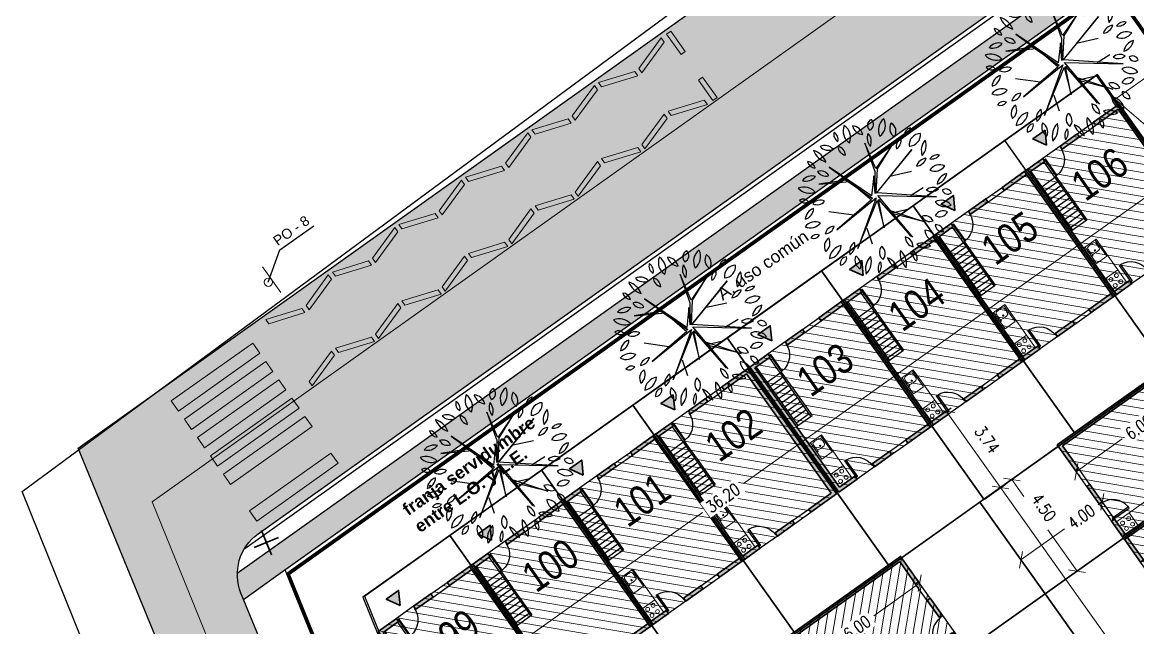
# Model space of a CAD drawing. Header units: metres. Extents: x 12 to 777, y -493 to 333.
# Drawn here: x 416.48 to 461.14, y -308.22 to -284.01 of the extents above; entities that cross this region are included whole.
import ezdxf
from ezdxf.enums import TextEntityAlignment as Align

# ---------------------------------------------------------------- set-up
doc = ezdxf.new("R2010")
doc.units = ezdxf.units.M
doc.header["$LTSCALE"] = 5
doc.header["$MEASUREMENT"] = 0
doc.linetypes.add('HIDDEN', pattern=[0.375, 0.25, -0.125])
doc.linetypes.add('PHANTOM2', pattern=[1.25, 0.625, -0.125, 0.125, -0.125, 0.125, -0.125])
doc.layers.get('0').update_dxf_attribs({"color": 30})
for name, color, linetype, lineweight in [('A-ANNO-DIMS', 3, 'Continuous', 18), ('A-ANNO-TEXT', 3, 'Continuous', 18), ('A-DOOR-FULL', 4, 'Continuous', 25), ('A-ELEV-MBE1', 7, 'Continuous', 35), ('A-ELEV-OVHD', 3, 'HIDDEN', 18), ('A-FLOR-PATT', 8, 'Continuous', 18), ('A-FLOR-STRS', 4, 'Continuous', 25), ('A-FLOR-WDWK', 4, 'Continuous', 25), ('A-FURN', 8, 'Continuous', 18), ('A-WALL-FULL', 7, 'Continuous', 35), ('A-WALL-PATT', 8, 'Continuous', 18), ('G-ANNO-SYMB', 3, 'Continuous', 18), ('G-PLAN-OTLN', 7, 'Continuous', 35), ('U-ANNO-PATT', 8, 'Continuous', 18), ('U-BLDG-TYPE', 7, 'Continuous', 35), ('U-CURB', 4, 'Continuous', 25), ('U-PARK-MNR', 255, 'Continuous', 13), ('U-PROP-NEW', 1, 'PHANTOM2', 50)]:
    doc.layers.add(name, color=color, linetype=linetype, lineweight=lineweight)
for name, color, linetype in [('U-BLDG', 7, 'Continuous'), ('U-OTHR', 8, 'Continuous'), ('U-PROP', 1, 'Continuous'), ('U-SDWK', 4, 'Continuous'), ('U-STRT', 4, 'Continuous'), ('U-VEGE', 70, 'Continuous')]:
    doc.layers.add(name, color=color, linetype=linetype)
doc.styles.add('E-ARIAL', font='arial.ttf')
doc.styles.add('E-ROMANS', font='romans.shx', dxfattribs={"width": 0.8})
doc.styles.get("Standard").update_dxf_attribs({"font": 'arial.ttf'})
doc.dimstyles.new('E-0200_TICK_24', dxfattribs={"dimscale": 0.001, "dimtxt": 480, "dimasz": 480, "dimexe": 240, "dimexo": 120, "dimgap": 240, "dimtad": 0, "dimzin": 0, "dimdsep": 46, "dimtxsty": 'E-ROMANS', "dimblk": 'OBLIQUE', "dimcen": 240, "dimclrd": 256, "dimclre": 256, "dimclrt": 256, "dimadec": 0, "dimazin": 0, "dimtfac": 1, "dimtmove": 1, "dimatfit": 3, "dimldrblk": 'OPEN90', "dimfxl": 1, "dimtfill": 1, "dimtolj": 1, "dimtzin": 0, "dimlwd": -1, "dimarcsym": 0})
doc.dimstyles.get("Standard").update_dxf_attribs({"dimtxt": 0.18, "dimasz": 0.18, "dimexe": 0.18, "dimexo": 0.0625, "dimgap": 0.09, "dimtad": 0, "dimtih": 1, "dimtoh": 1, "dimdec": 4, "dimzin": 0, "dimdsep": 46, "dimtxsty": 'Standard', "dimcen": 0.09, "dimclrd": 210, "dimclre": 210, "dimclrt": 210, "dimadec": 0, "dimazin": 0, "dimtfac": 1, "dimtdec": 4, "dimtofl": 0, "dimtmove": 0, "dimatfit": 3, "dimfxl": 1, "dimtolj": 1, "dimtzin": 0, "dimarcsym": 0})
pattern_1 = [(72.91278, (-361.98575, 509.12287), (-0.29663709, 0.38959949), [0, -0.38608, 0, -0.4318, 0, -0.41275]), (42.91278, (-361.98575, 509.1229), (-0.0490128, 0.84469353), [0, -0.20828, 0, -0.34798, 0, -0.13335]), (2.91278, (-362.24037, 508.94183), (0.64382484, 0.45952211), [0, -0.127, 0, -0.4572, 0, -0.5969]), (352.91278, (-362.2404, 508.9418), (0.4931181, 0.6241398), [0, -0.0635, 0, -0.29972, 0, -0.3429])]

# ---------------------------------------------------------------- blocks, each defined once
blk = doc.blocks.new('_Oblique')
at = {"color": 0, "linetype": 'ByBlock', "lineweight": -2}
blk.add_line((-0.5, -0.5), (0.5, 0.5), dxfattribs=at)
blk = doc.blocks.new('*D255')
at = {"layer": 'A-ANNO-DIMS', "ltscale": 5, "transparency": 16777216}
for p, q in [((459.728, -303.189), (459.562, -303.307)), ((456.468, -305.507), (458.217, -304.263))]:
    blk.add_line(p, q, dxfattribs=at)
at = {"layer": 'A-ANNO-DIMS', "lineweight": -2, "ltscale": 5, "transparency": 16777216}
for p, q in [((460.626, -304.453), (459.589, -302.993)), ((457.366, -306.771), (456.329, -305.311))]:
    blk.add_line(p, q, dxfattribs=at)
at = {"layer": 'A-ANNO-DIMS', "ltscale": 5, "transparency": 16777216, "xscale": 0.48, "yscale": 0.48, "zscale": 0.48, "rotation": 215.4127811875897}
blk.add_blockref('_Oblique', (456.468, -305.507), dxfattribs=at)
at = {"layer": 'A-ANNO-DIMS', "ltscale": 5, "transparency": 16777216, "insert": (458.89, -303.785), "char_height": 0.48, "attachment_point": 5, "rotation": 35.4128, "style": 'E-ROMANS', "bg_fill": 3, "box_fill_scale": 1.25, "bg_fill_color": 256, "bg_fill_true_color": 13158600, "bg_fill_transparency": 0}
blk.add_mtext('\\A1;4.00', dxfattribs=at)
at = {"layer": 'A-ANNO-DIMS', "ltscale": 5, "transparency": 16777216, "xscale": 0.48, "yscale": 0.48, "zscale": 0.48, "rotation": 35.41278118758976}
blk.add_blockref('_Oblique', (459.728, -303.189), dxfattribs=at)
blk = doc.blocks.new('_Open90')
at = {"color": 0, "linetype": 'ByBlock', "lineweight": -2}
for p, q in [((0, 0), (-1, 0)), ((-0.5, 0.5), (0, 0)), ((0, 0), (-0.5, -0.5))]:
    blk.add_line(p, q, dxfattribs=at)
blk = doc.blocks.new('*D253')
at = {"layer": 'A-ANNO-DIMS', "lineweight": -2, "ltscale": 5, "transparency": 16777216}
for p, q in [((455.003, -303.078), (455.847, -302.478)), ((465.476, -317.808), (466.32, -317.208))]:
    blk.add_line(p, q, dxfattribs=at)
at = {"layer": 'A-ANNO-DIMS', "ltscale": 5, "transparency": 16777216}
for p, q in [((455.651, -302.617), (460.298, -309.152)), ((466.125, -317.347), (461.434, -310.75))]:
    blk.add_line(p, q, dxfattribs=at)
at = {"layer": 'A-ANNO-DIMS', "ltscale": 5, "transparency": 16777216, "xscale": 0.48, "yscale": 0.48, "zscale": 0.48}
for p, rotation in [((455.651, -302.617), 125.4127811874746), ((466.125, -317.347), 305.4127811874746)]:
    blk.add_blockref('_Oblique', p, dxfattribs=dict(at, rotation=rotation))
at = {"layer": 'A-ANNO-DIMS', "ltscale": 5, "transparency": 16777216, "insert": (460.843, -309.968), "char_height": 0.48, "attachment_point": 5, "rotation": 305.4128, "style": 'E-ROMANS', "bg_fill": 3, "box_fill_scale": 1.25, "bg_fill_color": 256, "bg_fill_true_color": 13158600, "bg_fill_transparency": 0}
blk.add_mtext('\\A1;18.07', dxfattribs=at)
blk = doc.blocks.new('*D254')
at = {"layer": 'A-ANNO-DIMS', "lineweight": -2, "ltscale": 5, "transparency": 16777216}
for p, q in [((452.608, -300.18), (453.674, -299.422)), ((455.003, -303.078), (455.847, -302.478))]:
    blk.add_line(p, q, dxfattribs=at)
at = {"layer": 'A-ANNO-DIMS', "ltscale": 5, "transparency": 16777216}
blk.add_line((455.651, -302.617), (453.479, -299.561), dxfattribs=at)
at = {"layer": 'A-ANNO-DIMS', "ltscale": 5, "transparency": 16777216, "xscale": 0.48, "yscale": 0.48, "zscale": 0.48}
for p, rotation in [((453.479, -299.561), 125.4127811874746), ((455.651, -302.617), 305.4127811874746)]:
    blk.add_blockref('_Oblique', p, dxfattribs=dict(at, rotation=rotation))
at = {"layer": 'A-ANNO-DIMS', "ltscale": 5, "transparency": 16777216, "insert": (455.116, -300.697), "char_height": 0.48, "attachment_point": 5, "rotation": 305.4128, "style": 'E-ROMANS', "bg_fill": 3, "box_fill_scale": 1.25, "bg_fill_color": 256, "bg_fill_true_color": 13158600, "bg_fill_transparency": 0}
blk.add_mtext('\\A1;3.74', dxfattribs=at)
blk = doc.blocks.new('*D261')
at = {"layer": 'A-ANNO-DIMS', "lineweight": -2, "ltscale": 5, "transparency": 16777216}
for p, q in [((455.749, -302.546), (456.301, -302.154)), ((458.357, -306.214), (458.909, -305.821))]:
    blk.add_line(p, q, dxfattribs=at)
at = {"layer": 'A-ANNO-DIMS', "ltscale": 5, "transparency": 16777216}
for p, q in [((456.105, -302.293), (456.586, -302.97)), ((458.713, -305.96), (457.543, -304.315))]:
    blk.add_line(p, q, dxfattribs=at)
at = {"layer": 'A-ANNO-DIMS', "ltscale": 5, "transparency": 16777216, "xscale": 0.48, "yscale": 0.48, "zscale": 0.48}
for p, rotation in [((456.105, -302.293), 125.4251015630024), ((458.713, -305.96), 305.4251015630024)]:
    blk.add_blockref('_Oblique', p, dxfattribs=dict(at, rotation=rotation))
at = {"layer": 'A-ANNO-DIMS', "ltscale": 5, "transparency": 16777216, "insert": (457.384, -303.415), "char_height": 0.48, "attachment_point": 5, "rotation": 305.4251, "style": 'E-ROMANS', "bg_fill": 3, "box_fill_scale": 1.25, "bg_fill_color": 256, "bg_fill_true_color": 13158600, "bg_fill_transparency": 0}
blk.add_mtext('\\A1;4.50', dxfattribs=at)
blk = doc.blocks.new('arbolito')
at = {"linetype": 'ByBlock'}
for p, q in [((-436.249, -26.412), (-435.853, -26.871)), ((-435.889, -26.898), (-436.249, -26.412)), ((-435.926, -26.331), (-435.853, -27.236)), ((-435.826, -27.173), (-435.908, -26.367)), ((-435.908, -26.367), (-435.889, -26.898)), ((-435.391, -26.895), (-435.313, -26.633)), ((-436.632, -26.654), (-435.862, -27.279)), ((-435.853, -27.236), (-436.632, -26.654)), ((-435.853, -26.871), (-436.146, -26.753)), ((-435.63, -26.735), (-435.826, -27.173)), ((-435.808, -27.218), (-435.075, -26.711)), ((-435.075, -26.711), (-435.799, -27.173)), ((-435.799, -27.173), (-435.63, -26.735)), ((-436.294, -26.922), (-436.541, -26.907)), ((-434.969, -27.164), (-435.808, -27.218)), ((-435.726, -27.236), (-434.969, -27.164)), ((-436.756, -27.529), (-435.853, -27.279)), ((-435.862, -27.279), (-436.756, -27.529)), ((-436.2, -27.381), (-436.541, -27.236)), ((-435.853, -27.279), (-436.104, -27.599)), ((-436.043, -27.589), (-435.835, -27.288)), ((-435.986, -27.538), (-435.763, -27.288)), ((-435.835, -27.288), (-435.986, -27.538)), ((-435.763, -27.288), (-435.467, -28.084)), ((-435.754, -27.245), (-435.566, -27.752)), ((-435.467, -28.084), (-435.754, -27.245)), ((-435.612, -27.692), (-435.726, -27.236)), ((-435.337, -27.197), (-435.035, -27.484)), ((-436.104, -27.599), (-436.578, -27.798)), ((-436.578, -27.798), (-436.086, -27.617)), ((-436.182, -28.066), (-436.043, -27.589)), ((-436.086, -27.617), (-436.182, -28.066)), ((-435.165, -27.952), (-435.612, -27.692)), ((-435.566, -27.752), (-435.165, -27.952))]:
    blk.add_line(p, q, dxfattribs=at)
for centre, radius, start, end in [((-436.023, -26.144), 0.215, 149.4737, 231.7586), ((-436.341, -26.204), 0.215, 329.4737, 51.7586), ((-435.875, -25.996), 0.21, 192.306, 259.6849), ((-436.118, -26.248), 0.21, 12.306, 79.6849), ((-435.672, -26.087), 0.135, 125.4093, 202.7101), ((-435.875, -26.029), 0.135, 305.4093, 22.7101), ((-435.345, -26.2), 0.293, 133.8117, 194.3077), ((-435.832, -26.061), 0.293, 313.8117, 14.3077), ((-435.138, -26.142), 0.294, 163.4642, 212.7906), ((-435.668, -26.217), 0.294, 343.4642, 32.7906), ((-436.296, -26.179), 0.116, 146.8151, 244.0193), ((-436.444, -26.22), 0.116, 326.8151, 64.0193), ((-435.696, -26.299), 0.171, 145.5248, 220.8327), ((-435.967, -26.314), 0.171, 325.5248, 40.8327), ((-435.083, -26.347), 0.173, 104.1004, 168.465), ((-435.295, -26.145), 0.173, 284.1004, 348.465), ((-436.542, -26.387), 0.211, 183.3189, 263.1904), ((-436.777, -26.609), 0.211, 3.3189, 83.1904), ((-436.569, -26.476), 0.15, 25.4537, 116.6852), ((-436.501, -26.277), 0.15, 205.4537, 296.6852), ((-436.217, -26.387), 0.143, 168.8066, 257.6391), ((-436.389, -26.499), 0.143, 348.8066, 77.6391), ((-435.275, -26.462), 0.148, 103.8914, 198.9039), ((-435.45, -26.366), 0.148, 283.8914, 18.9039), ((-434.886, -26.582), 0.303, 100.3005, 160.4476), ((-435.226, -26.182), 0.303, 280.3005, 340.4476), ((-434.823, -26.55), 0.165, 122.5817, 207.18), ((-435.058, -26.486), 0.165, 302.5817, 27.18), ((-436.782, -26.589), 0.0949, 163.4933, 274.4697), ((-436.866, -26.656), 0.0949, 343.4933, 94.4697), ((-434.737, -26.754), 0.115, 59.9815, 155.6676), ((-436.839, -27.021), 0.218, 69.7201, 135.6489), ((-436.919, -26.664), 0.218, 249.7201, 315.6489), ((-436.711, -26.902), 0.163, 22.5723, 98.3335), ((-436.584, -26.679), 0.163, 202.5723, 278.3335), ((-434.923, -26.877), 0.171, 86.0282, 161.3698), ((-435.073, -26.652), 0.171, 266.0282, 341.3698), ((-434.694, -27.059), 0.236, 64.7353, 140.5781), ((-434.784, -26.607), 0.115, 239.9815, 335.6676), ((-436.974, -27.183), 0.206, 30.9482, 110.5784), ((-436.87, -26.884), 0.206, 210.9482, 290.5784), ((-434.776, -26.695), 0.236, 244.7353, 320.5781), ((-434.61, -27.148), 0.17, 90.2529, 173.5221), ((-434.779, -26.959), 0.17, 270.2529, 353.5221), ((-437.024, -27.341), 0.162, 44.2577, 108.5927), ((-436.96, -27.074), 0.162, 224.2577, 288.5927), ((-437.069, -27.289), 0.238, 280.8762, 345.4479), ((-436.794, -27.582), 0.238, 100.8762, 165.4479), ((-436.748, -27.413), 0.18, 60.5095, 129.292), ((-436.773, -27.117), 0.18, 240.5095, 309.292), ((-434.859, -27.365), 0.167, 58.8748, 131.2135), ((-434.883, -27.096), 0.167, 238.8748, 311.2135), ((-434.642, -27.363), 0.115, 28.1981, 112.1918), ((-434.584, -27.202), 0.115, 208.1981, 292.1918), ((-436.859, -27.751), 0.187, 54.9745, 151.3792), ((-434.753, -27.613), 0.209, 29.1952, 106.7189), ((-434.63, -27.311), 0.209, 209.1952, 286.7189), ((-436.916, -27.508), 0.187, 234.9745, 331.3792), ((-436.703, -27.623), 0.161, 267.1724, 337.2365), ((-436.563, -27.845), 0.161, 87.1724, 157.2365), ((-435.039, -27.828), 0.166, 28.8072, 103.9199), ((-434.934, -27.588), 0.166, 208.8072, 283.9199), ((-434.707, -27.793), 0.194, 71.3712, 141.7535), ((-434.797, -27.49), 0.194, 251.3712, 321.7535), ((-436.827, -27.932), 0.15, 71.8192, 140.0818), ((-436.896, -27.693), 0.15, 251.8192, 320.0818), ((-436.575, -28.018), 0.167, 113.4753, 203.456), ((-436.795, -27.931), 0.167, 293.4753, 23.456), ((-435.095, -28.124), 0.249, 6.5487, 76.8911), ((-434.791, -27.853), 0.249, 186.5487, 256.8911), ((-434.858, -27.921), 0.109, 359.2557, 87.6287), ((-434.745, -27.814), 0.109, 179.2557, 267.6287), ((-436.677, -27.983), 0.229, 271.6328, 352.0268), ((-436.444, -28.243), 0.229, 91.6328, 172.0268), ((-436.113, -28.141), 0.206, 122.8873, 186.7253), ((-436.429, -27.993), 0.206, 302.8873, 6.7253), ((-435.664, -28.174), 0.162, 148.7877, 221.5977), ((-435.923, -28.197), 0.162, 328.7877, 41.5977), ((-435.23, -27.991), 0.151, 173.65, 254.6514), ((-435.42, -28.12), 0.151, 353.65, 74.6514), ((-435.137, -28.289), 0.207, 38.6962, 106.2415), ((-435.033, -27.96), 0.207, 218.6962, 286.2415), ((-436.394, -28.297), 0.106, 76.5419, 193.4774), ((-436.472, -28.219), 0.106, 256.5419, 13.4774), ((-436.054, -28.27), 0.195, 159.117, 230.3606), ((-436.361, -28.35), 0.195, 339.117, 50.3606), ((-435.852, -28.415), 0.233, 122.117, 201.7275), ((-436.193, -28.304), 0.233, 302.117, 21.7275), ((-435.723, -28.466), 0.181, 5.3196, 80.419), ((-435.512, -28.27), 0.181, 185.3196, 260.419), ((-435.166, -28.264), 0.317, 165.2071, 218.3217), ((-435.722, -28.38), 0.317, 345.2071, 38.3217), ((-435.143, -28.26), 0.138, 156.7754, 231.288), ((-435.356, -28.314), 0.138, 336.7754, 51.288), ((-435.746, -28.448), 0.134, 129.7475, 206.0709), ((-435.952, -28.404), 0.134, 309.7475, 26.0709)]:
    blk.add_arc(centre, radius, start, end, dxfattribs=at)
blk = doc.blocks.new('LB-SUP PATIOS$0$CASATIPO')
at = {"layer": 'A-FLOR-PATT'}
h = blk.add_hatch(dxfattribs=at)
h.set_pattern_fill('LINE', color=256, scale=0.1, angle=45, style=0)
h.set_pattern_definition([(45, (-6e-14, 0), (-0.224506, 0.224506), [])])
h.paths.add_polyline_path([(-0.075, 6.15), (4.575, 6.15), (4.575, 0), (-0.075, 0)])
at = {"layer": 'A-WALL-FULL'}
blk.add_hatch(color=254, dxfattribs=at).paths.add_polyline_path([(1.25, -0.342), (1.553, -0.866), (0.947, -0.866)])
at = {"layer": 'A-WALL-PATT'}
h = blk.add_hatch(color=256, dxfattribs=at)
h.paths.add_polyline_path([(0.825, 6.15), (-0.075, 6.15), (-0.075, 0), (0.825, 0), (0.825, 0.15), (0.075, 0.15), (0.075, 6), (0.825, 6)])
h.paths.add_polyline_path([(2.525, 0.15), (1.675, 0.15), (1.675, 0), (2.525, 0)])
h.paths.add_polyline_path([(4.575, 6.15), (3.325, 6.15), (3.325, 6), (4.425, 6), (4.425, 0.15), (3.325, 0.15), (3.325, 0), (4.575, 0)])
h.paths.add_polyline_path([(2.525, 6.15), (1.675, 6.15), (1.675, 6), (2.525, 6)])
at = {"layer": 'A-DOOR-FULL'}
for p, q in [((1.675, 6.15), (0.825, 6.15)), ((0.9, 6.07), (0.85, 6.07)), ((0.85, 6.07), (0.85, 5.27)), ((0.9, 5.27), (0.9, 6.07)), ((0.85, 5.27), (0.9, 5.27)), ((0.85, 0.88), (0.9, 0.88)), ((0.85, 0.08), (0.85, 0.88)), ((0.9, 0.88), (0.9, 0.08)), ((0.9, 0.08), (0.85, 0.08))]:
    blk.add_line(p, q, dxfattribs=at)
at = {"layer": 'A-DOOR-FULL', "color": 1}
blk.add_line((1.675, 0), (0.825, 0), dxfattribs=at)
at = {"layer": 'A-DOOR-FULL'}
for centre, start, end in [((0.847, 6.071), 273.7768, 359.9185), ((0.847, 0.079), 0.0815, 86.2232)]:
    blk.add_arc(centre, 0.803, start, end, dxfattribs=at)
at = {"layer": 'A-FLOR-STRS'}
for p, q in [((0.075, 3.025), (0.835, 3.025)), ((0.135, 2.9), (0.785, 2.9)), ((0.135, 2.7), (0.785, 2.7)), ((0.135, 2.5), (0.785, 2.5)), ((0.135, 2.3), (0.785, 2.3)), ((0.135, 2.1), (0.785, 2.1)), ((0.135, 1.9), (0.785, 1.9)), ((0.135, 1.7), (0.485, 1.7)), ((0.135, 1.5), (0.785, 1.5)), ((0.485, 1.7), (0.785, 1.7)), ((0.135, 1.3), (0.785, 1.3)), ((0.135, 1.1), (0.785, 1.1)), ((0.135, 0.9), (0.835, 0.9)), ((0.785, 0.9), (0.785, 0.15))]:
    blk.add_line(p, q, dxfattribs=at)
for points in [[(0.135, 0.15), (0.135, 3.025)], [(0.785, 3.025), (0.785, 1.873)], [(0.835, 1.902), (0.835, 3.025)], [(0.785, 1.873), (0.785, 0.9), (0.835, 0.9), (0.835, 1.902)]]:
    blk.add_lwpolyline(points, dxfattribs=at)
at = {"layer": 'A-FLOR-WDWK'}
for points in [[(2.525, 6.15), (3.325, 6.15)], [(2.525, 6), (3.325, 6)], [(2.525, 0.15), (3.325, 0.15)], [(2.525, 0), (3.325, 0)]]:
    blk.add_lwpolyline(points, dxfattribs=at)
at = {"layer": 'A-FURN'}
for p, q in [((0.695, 5.38), (0.695, 6)), ((0.075, 5.38), (0.695, 5.38)), ((0.145, 4.68), (0.145, 3.88)), ((0.645, 4.68), (0.145, 4.68)), ((0.645, 3.88), (0.645, 4.68)), ((0.075, 3.88), (0.695, 3.88))]:
    blk.add_line(p, q, dxfattribs=at)
blk.add_lwpolyline([(0.695, 3.88), (0.695, 5.38)], dxfattribs=at)
for centre, radius in [((0.243, 5.83), 0.0778), ((0.513, 5.83), 0.0778), ((0.243, 5.53), 0.0778), ((0.513, 5.53), 0.0778), ((0.195, 4.323), 0.019), ((0.195, 4.323), 0.019), ((0.393, 4.209), 0.0275), ((0.393, 4.209), 0.0275)]:
    blk.add_circle(centre, radius, dxfattribs=at)
for centre, radius, start, end in [((0.943, 4.133), 0.75, 172.77, 180), ((0.943, 4.133), 0.75, 172.77, 180), ((1.755, 4.133), 1.562, 179.9987, 185.0083), ((1.755, 4.133), 1.562, 179.9987, 185.0083), ((0.273, 4.218), 0.075, 100.3812, 172.77), ((0.273, 4.218), 0.075, 100.3812, 172.77), ((0.395, 3.554), 0.75, 90, 100.3812), ((0.395, 3.554), 0.75, 90, 100.3812), ((0.395, 3.554), 0.75, 79.6188, 90), ((0.395, 3.554), 0.75, 79.6188, 90), ((0.517, 4.218), 0.075, 7.23, 79.6188), ((0.517, 4.218), 0.075, 7.23, 79.6188), ((-0.153, 4.133), 0.75, 360, 7.23), ((-0.153, 4.133), 0.75, 360, 7.23), ((-0.965, 4.133), 1.562, 354.9917, 0.0013), ((-0.965, 4.133), 1.562, 354.9917, 0.0013), ((0.273, 4.006), 0.075, 187.23, 259.6188), ((0.273, 4.006), 0.075, 187.23, 259.6188), ((0.395, 4.67), 0.75, 259.6188, 270), ((0.395, 4.67), 0.75, 259.6188, 270), ((0.395, 4.67), 0.75, 270, 280.3812), ((0.395, 4.67), 0.75, 270, 280.3812), ((0.517, 4.006), 0.075, 280.3812, 352.77), ((0.517, 4.006), 0.075, 280.3812, 352.77)]:
    blk.add_arc(centre, radius, start, end, dxfattribs=at)
at = {"layer": 'A-WALL-FULL'}
for p, q in [((-0.075, 6.15), (-0.075, 0)), ((-0.075, 6.15), (0.825, 6.15)), ((0.075, 0.15), (0.075, 6)), ((0.825, 6), (0.075, 6)), ((0.825, 6.15), (0.825, 6)), ((0.075, 0.15), (0.825, 0.15)), ((0.825, 0.15), (0.825, 0)), ((0.825, 0), (-0.075, 0))]:
    blk.add_line(p, q, dxfattribs=at)
for points in [[(1.675, 6), (1.675, 6.15)], [(1.675, 6.15), (2.525, 6.15)], [(1.675, 6), (2.525, 6)], [(2.525, 6), (2.525, 6.15)], [(3.325, 6.15), (4.575, 6.15), (4.575, 0), (3.325, 0)], [(3.325, 6), (3.325, 6.15)], [(4.425, 6), (4.425, 0.15), (3.325, 0.15)], [(4.425, 6), (3.325, 6)], [(1.675, 0.15), (2.525, 0.15)], [(1.675, 0.15), (1.675, 0)], [(2.525, 0.15), (2.525, 0)], [(3.325, 0.15), (3.325, 0)], [(1.675, 0), (2.525, 0)]]:
    blk.add_lwpolyline(points, dxfattribs=at)
blk.add_lwpolyline([(1.25, -0.342), (1.553, -0.866), (0.947, -0.866)], close=True, dxfattribs=at)
blk = doc.blocks.new('POSTE')
at = {"layer": 'G-ANNO-SYMB', "color": 6}
blk.add_line((-0.758, 0.201), (0.758, 0.201), dxfattribs=at)
blk.add_circle((0, 0), 0.201, dxfattribs=at)
blk = doc.blocks.new('*D480')
at = {"layer": 'A-ANNO-DIMS', "ltscale": 5, "transparency": 16777216}
for p, q in [((462.388, -290.335), (445.353, -302.452)), ((432.837, -311.355), (443.71, -303.62))]:
    blk.add_line(p, q, dxfattribs=at)
at = {"layer": 'A-ANNO-DIMS', "lineweight": -2, "ltscale": 5, "transparency": 16777216}
for p, q in [((462.319, -290.237), (462.249, -290.139)), ((432.767, -311.257), (432.698, -311.16))]:
    blk.add_line(p, q, dxfattribs=at)
at = {"layer": 'A-ANNO-DIMS', "ltscale": 5, "transparency": 16777216, "xscale": 0.48, "yscale": 0.48, "zscale": 0.48}
for p, rotation in [((462.388, -290.335), 35.42510156300691), ((432.837, -311.355), 215.4251015630069)]:
    blk.add_blockref('_Oblique', p, dxfattribs=dict(at, rotation=rotation))
at = {"layer": 'A-ANNO-DIMS', "ltscale": 5, "transparency": 16777216, "insert": (444.532, -303.036), "char_height": 0.48, "attachment_point": 5, "rotation": 35.4251, "style": 'E-ROMANS', "bg_fill": 3, "box_fill_scale": 1.25, "bg_fill_color": 256, "bg_fill_true_color": 13158600, "bg_fill_transparency": 0}
blk.add_mtext('\\A1;36.20', dxfattribs=at)
blk = doc.blocks.new('*D503')
at = {"layer": 'A-ANNO-DIMS', "lineweight": -2, "ltscale": 5, "transparency": 16777216}
for p, q in [((463.628, -298.321), (463.559, -298.223)), ((458.755, -302.08), (458.825, -302.179))]:
    blk.add_line(p, q, dxfattribs=at)
at = {"layer": 'A-ANNO-DIMS', "ltscale": 5, "transparency": 16777216}
for p, q in [((463.698, -298.418), (461.857, -299.728)), ((458.686, -301.983), (460.527, -300.674))]:
    blk.add_line(p, q, dxfattribs=at)
at = {"layer": 'A-ANNO-DIMS', "ltscale": 5, "transparency": 16777216, "xscale": 0.48, "yscale": 0.48, "zscale": 0.48}
for p, rotation in [((463.698, -298.418), 35.42510156300691), ((458.686, -301.983), 215.4251015630069)]:
    blk.add_blockref('_Oblique', p, dxfattribs=dict(at, rotation=rotation))
at = {"layer": 'A-ANNO-DIMS', "ltscale": 5, "transparency": 16777216, "insert": (461.192, -300.201), "char_height": 0.48, "attachment_point": 5, "rotation": 35.4251, "style": 'E-ROMANS', "bg_fill": 3, "box_fill_scale": 1.25, "bg_fill_color": 256, "bg_fill_true_color": 13158600, "bg_fill_transparency": 0}
blk.add_mtext('\\A1;6.00', dxfattribs=at)
blk = doc.blocks.new('*D504')
at = {"layer": 'A-ANNO-DIMS', "lineweight": -2, "ltscale": 5, "transparency": 16777216}
for p, q in [((452.342, -306.349), (452.273, -306.251)), ((447.469, -310.108), (447.539, -310.207))]:
    blk.add_line(p, q, dxfattribs=at)
at = {"layer": 'A-ANNO-DIMS', "ltscale": 5, "transparency": 16777216}
for p, q in [((452.412, -306.446), (450.571, -307.756)), ((447.4, -310.011), (449.241, -308.702))]:
    blk.add_line(p, q, dxfattribs=at)
at = {"layer": 'A-ANNO-DIMS', "ltscale": 5, "transparency": 16777216, "xscale": 0.48, "yscale": 0.48, "zscale": 0.48}
for p, rotation in [((452.412, -306.446), 35.42510156300691), ((447.4, -310.011), 215.4251015630069)]:
    blk.add_blockref('_Oblique', p, dxfattribs=dict(at, rotation=rotation))
at = {"layer": 'A-ANNO-DIMS', "ltscale": 5, "transparency": 16777216, "insert": (449.906, -308.229), "char_height": 0.48, "attachment_point": 5, "rotation": 35.4251, "style": 'E-ROMANS', "bg_fill": 3, "box_fill_scale": 1.25, "bg_fill_color": 256, "bg_fill_true_color": 13158600, "bg_fill_transparency": 0}
blk.add_mtext('\\A1;6.00', dxfattribs=at)
blk = doc.blocks.new('ESTACIONAMIENTO')
blk.add_lwpolyline([(-2.5, -5), (0, -5), (0, 0), (-2.5, 0)], close=True)
blk.add_lwpolyline([(-2.5, -5), (-1.25, 0), (0, -5)])

msp = doc.modelspace()

# ---------------------------------------------------------------- hatches: boundary and pattern name
at = {"layer": 'G-ANNO-SYMB'}
for points in [[(442.858, -285.287), (443.021, -285.171), (442.441, -284.356), (442.278, -284.472)], [(442.177, -284.803), (441.285, -286.025), (441.163, -285.853), (442.055, -284.631)], [(439.675, -286.583), (441.122, -286.141), (441, -285.969), (439.553, -286.411)], [(443.553, -286.317), (443.716, -286.201), (444.296, -287.015), (444.133, -287.131)], [(439.512, -286.699), (438.62, -287.921), (438.498, -287.749), (439.39, -286.527)], [(443.787, -287.119), (442.34, -287.56), (442.462, -287.732), (443.909, -287.291)], [(437.01, -288.479), (438.457, -288.037), (438.335, -287.865), (436.887, -288.307)], [(441.285, -288.899), (442.177, -287.676), (442.299, -287.848), (441.407, -289.07)], [(436.847, -288.594), (435.954, -289.817), (435.832, -289.645), (436.724, -288.423)], [(441.122, -289.015), (439.675, -289.456), (439.797, -289.628), (441.244, -289.186)], [(434.344, -290.374), (435.792, -289.933), (435.669, -289.761), (434.222, -290.203)], [(438.62, -290.794), (439.512, -289.572), (439.634, -289.744), (438.742, -290.966)], [(434.181, -290.49), (433.289, -291.713), (433.167, -291.541), (434.059, -290.319)], [(438.457, -290.91), (437.009, -291.352), (437.132, -291.524), (438.579, -291.082)], [(431.679, -292.27), (433.126, -291.828), (433.004, -291.657), (431.557, -292.098)], [(435.954, -292.69), (436.846, -291.468), (436.969, -291.64), (436.077, -292.862)], [(431.516, -292.386), (430.624, -293.608), (430.502, -293.437), (431.394, -292.214)], [(435.791, -292.806), (434.344, -293.248), (434.466, -293.42), (435.914, -292.978)], [(433.289, -294.586), (434.181, -293.364), (434.303, -293.536), (433.411, -294.758)], [(429.014, -294.166), (430.461, -293.724), (430.339, -293.552), (428.892, -293.994)], [(428.851, -294.282), (427.959, -295.504), (427.837, -295.332), (428.729, -294.11)], [(433.126, -294.702), (431.679, -295.144), (431.801, -295.316), (433.248, -294.874)], [(426.349, -296.062), (427.796, -295.62), (427.674, -295.448), (426.226, -295.89)], [(430.624, -296.482), (431.516, -295.26), (431.638, -295.432), (430.746, -296.654)], [(425.992, -297.242), (425.702, -296.835), (422.442, -299.153), (422.732, -299.561)], [(430.461, -296.598), (429.014, -297.04), (429.136, -297.211), (430.583, -296.77)], [(427.959, -298.378), (428.851, -297.156), (428.973, -297.327), (428.081, -298.55)], [(426.513, -297.976), (426.224, -297.568), (422.964, -299.887), (423.254, -300.294)], [(427.035, -298.709), (426.745, -298.302), (423.486, -300.62), (423.776, -301.028)], [(424.007, -301.354), (427.267, -299.035), (427.557, -299.442), (424.297, -301.761)], [(424.529, -302.087), (427.789, -299.768), (428.078, -300.176), (424.819, -302.494)], [(425.046, -302.814), (428.305, -300.495), (428.595, -300.902), (425.336, -303.221)], [(425.572, -303.554), (428.832, -301.235), (429.122, -301.643), (425.862, -303.961)]]:
    msp.add_hatch(color=256, dxfattribs=at).paths.add_polyline_path(points)
at = {"layer": 'G-ANNO-SYMB', "linetype": 'Continuous'}
for points in [[(429.547, -295.981), (429.426, -295.815), (430.437, -295.157), (431.327, -294.554), (432.461, -293.788), (432.243, -293.482), (429.348, -295.705), (429.232, -295.54), (427.476, -297.123)], [(432.422, -297.317), (432.543, -297.483), (431.531, -298.141), (430.642, -298.744), (429.508, -299.51), (429.726, -299.816), (432.62, -297.594), (432.737, -297.759), (434.493, -296.175)]]:
    msp.add_hatch(color=256, dxfattribs=at).paths.add_polyline_path(points)
at = {"layer": 'U-ANNO-PATT'}
h = msp.add_hatch(dxfattribs=at)
h.set_pattern_fill('AR-SAND', color=256, scale=0.01, style=0)
h.set_pattern_definition(pattern_1)
h.paths.add_polyline_path([(484.695, -254.102), (446.057, -281.585), (450.103, -287.276), (488.747, -259.8)])
h = msp.add_hatch(dxfattribs=at)
h.set_pattern_fill('AR-SAND', color=256, scale=0.01, style=0)
h.set_pattern_definition(pattern_1)
h.paths.add_polyline_path([(446.057, -281.585), (418.707, -301.039), (421.429, -307.663), (425.927, -304.465), (450.103, -287.276)])
h = msp.add_hatch(dxfattribs=at)
h.set_pattern_fill('AR-SAND', color=256, scale=0.01, style=0)
h.set_pattern_definition([(72.91278, (-378.0921, 531.776), (-0.29663709, 0.38959949), [0, -0.38608, 0, -0.4318, 0, -0.41275]), (42.91278, (-378.0921, 531.776), (-0.0490128, 0.84469353), [0, -0.20828, 0, -0.34798, 0, -0.13335]), (2.91278, (-378.34673, 531.595), (0.64382484, 0.45952211), [0, -0.127, 0, -0.4572, 0, -0.5969]), (352.91278, (-378.3467, 531.595), (0.4931181, 0.6241398), [0, -0.0635, 0, -0.29972, 0, -0.3429])])
h.paths.add_polyline_path([(425.333, -307.096), (425.231, -306.843, -0.347085), (425.927, -304.465), (421.429, -307.663), (428.04, -323.745), (431.188, -321.507)])

# ---------------------------------------------------------------- linework, layer by layer
at = {"layer": 'A-ELEV-MBE1', "color": 6}
for p, q in [((425.761, -305.017), (426.741, -304.621)), ((426.449, -305.31), (426.053, -304.329))]:
    msp.add_line(p, q, dxfattribs=at)
at = {"layer": 'G-ANNO-SYMB'}
for points in [[(442.858, -285.287), (443.021, -285.171), (442.441, -284.356), (442.278, -284.472)], [(442.177, -284.803), (441.285, -286.025), (441.163, -285.853), (442.055, -284.631)], [(439.675, -286.583), (441.122, -286.141), (441, -285.969), (439.553, -286.411)], [(443.553, -286.317), (443.716, -286.201), (444.296, -287.015), (444.133, -287.131)], [(439.512, -286.699), (438.62, -287.921), (438.498, -287.749), (439.39, -286.527)], [(443.787, -287.119), (442.34, -287.56), (442.462, -287.732), (443.909, -287.291)], [(437.01, -288.479), (438.457, -288.037), (438.335, -287.865), (436.887, -288.307)], [(441.285, -288.899), (442.177, -287.676), (442.299, -287.848), (441.407, -289.07)], [(436.847, -288.594), (435.954, -289.817), (435.832, -289.645), (436.724, -288.423)], [(441.122, -289.015), (439.675, -289.456), (439.797, -289.628), (441.244, -289.186)], [(434.344, -290.374), (435.792, -289.933), (435.669, -289.761), (434.222, -290.203)], [(438.62, -290.794), (439.512, -289.572), (439.634, -289.744), (438.742, -290.966)], [(434.181, -290.49), (433.289, -291.713), (433.167, -291.541), (434.059, -290.319)], [(438.457, -290.91), (437.009, -291.352), (437.132, -291.524), (438.579, -291.082)], [(431.679, -292.27), (433.126, -291.828), (433.004, -291.657), (431.557, -292.098)], [(435.954, -292.69), (436.846, -291.468), (436.969, -291.64), (436.077, -292.862)], [(431.516, -292.386), (430.624, -293.608), (430.502, -293.437), (431.394, -292.214)], [(435.791, -292.806), (434.344, -293.248), (434.466, -293.42), (435.914, -292.978)], [(433.289, -294.586), (434.181, -293.364), (434.303, -293.536), (433.411, -294.758)], [(429.014, -294.166), (430.461, -293.724), (430.339, -293.552), (428.892, -293.994)], [(428.851, -294.282), (427.959, -295.504), (427.837, -295.332), (428.729, -294.11)], [(433.126, -294.702), (431.679, -295.144), (431.801, -295.316), (433.248, -294.874)], [(426.349, -296.062), (427.796, -295.62), (427.674, -295.448), (426.226, -295.89)], [(430.624, -296.482), (431.516, -295.26), (431.638, -295.432), (430.746, -296.654)], [(422.442, -299.153), (425.702, -296.835), (425.992, -297.242), (422.732, -299.561)], [(430.461, -296.598), (429.014, -297.04), (429.136, -297.211), (430.583, -296.77)], [(427.959, -298.378), (428.851, -297.156), (428.973, -297.327), (428.081, -298.55)], [(422.964, -299.887), (426.224, -297.568), (426.513, -297.976), (423.254, -300.294)], [(423.486, -300.62), (426.745, -298.302), (427.035, -298.709), (423.776, -301.028)], [(424.007, -301.354), (427.267, -299.035), (427.557, -299.442), (424.297, -301.761)], [(424.529, -302.087), (427.789, -299.768), (428.078, -300.176), (424.819, -302.494)], [(425.572, -303.554), (428.832, -301.235), (429.122, -301.643), (425.862, -303.961)]]:
    msp.add_lwpolyline(points, close=True, dxfattribs=at)
at = {"layer": 'U-PROP'}
msp.add_line((466.036, -295.229), (459.537, -286.089), dxfattribs=at)
for points in [[(459.498, -286.135), (455.828, -288.741), (462.327, -297.882), (465.999, -295.279)], [(444.708, -296.632), (440.931, -299.318), (447.429, -308.458), (451.206, -305.772)], [(440.931, -299.318), (437.264, -301.925), (443.763, -311.065), (447.429, -308.458)], [(437.264, -301.925), (433.598, -304.532), (440.096, -313.672), (443.763, -311.065)], [(454.827, -303.199), (451.159, -305.807), (447.489, -308.416), (445.452, -309.864), (448.061, -313.535), (457.436, -306.869)], [(433.598, -304.532), (430.113, -307.009), (434.446, -317.688), (440.096, -313.672)]]:
    msp.add_lwpolyline(points, close=True, dxfattribs=at)
at = {"layer": 'U-PROP', "ltscale": 5}
msp.add_lwpolyline([(440.1, -313.677), (433.599, -304.533)], dxfattribs=at)
at = {"layer": 'U-PROP-NEW', "ltscale": 1.2, "const_width": 0.3}
msp.add_lwpolyline([(458.499, -300.599), (458.495, -300.593)], dxfattribs=at)
at = {"layer": 'U-SDWK', "color": 3}
for points in [[(425.086, -306.044), (461.138, -280.41)], [(425.333, -307.096), (426.619, -306.182)]]:
    msp.add_lwpolyline(points, dxfattribs=at)
at = {"layer": 'U-STRT'}
for p, q in [((433.843, -322.727), (427.008, -305.905)), ((431.665, -322.434), (425.333, -307.096))]:
    msp.add_line(p, q, dxfattribs=at)
msp.add_lwpolyline([(425.41, -307.286), (425.231, -306.843, -0.347085), (425.927, -304.465), (530.148, -230.364, -0.015055), (531.15, -229.696), (582.282, -203.889)], format="xyb", dxfattribs=at)

# ---------------------------------------------------------------- block references
at = {"layer": 'U-BLDG-TYPE', "extrusion": (0, 0, -1), "zscale": -1.000000000000018}
for p, rotation in [((-456.668, -289.927), 144.5748984369885), ((-453.001, -292.535), 144.5748984369885), ((-441.783, -300.515), 144.5748984369885), ((-438.116, -303.123), 144.5748984369885), ((-434.449, -305.731), 144.5748984369885), ((-430.783, -308.338), 144.5748984369885), ((-449.286, -312.664), 54.58721882585324)]:
    msp.add_blockref('LB-SUP PATIOS$0$CASATIPO', p, dxfattribs=dict(at, rotation=rotation))
at = {"layer": 'U-OTHR', "xscale": -0.8310599999182454, "yscale": 0.8310600002296515, "zscale": 0.8310599999999999, "rotation": 305.4251015630055}
msp.add_blockref('POSTE', (426.327, -294.401), dxfattribs=at)
at = {"layer": 'U-VEGE', "xscale": 2.414352413293121, "yscale": 2.414352413293121, "zscale": 2.414352413293121, "rotation": 215.4130482401567}
for p in [(-361.306, -948.973), (-368.785, -954.294), (-376.184, -959.557), (-383.926, -965.063)]:
    msp.add_blockref('arbolito', p, dxfattribs=at)

# ---------------------------------------------------------------- texts
at = {"layer": 'A-ANNO-TEXT', "style": 'E-ARIAL', "width": 0.8}
for s, p in [('106', (459.616, -290.068)), ('105', (456.012, -292.634)), ('104', (452.284, -295.287)), ('103', (448.617, -297.896)), ('102', (444.951, -300.505)), ('101', (441.285, -303.114)), ('100', (437.619, -305.722)), ('99', (433.953, -308.329))]:
    msp.add_text(s, height=1.2, rotation=35.1739, dxfattribs=at).set_placement(p, align=Align.MIDDLE_CENTER)
at = {"layer": 'A-ANNO-TEXT', "char_height": 0.5, "attachment_point": 1, "rotation": 35.1616, "style": 'E-ARIAL'}
for s, insert in [('A. uso común', (444.24, -294.742)), ('{\\fArial|b1|i0|c0|p34;franja servidumbre \\Pentre L.O. y L.E. }', (431.638, -303.358))]:
    msp.add_mtext(s, dxfattribs=dict(at, insert=insert))
at = {"layer": 'G-ANNO-SYMB', "insert": (427.792, -291.708), "char_height": 0.4, "attachment_point": 3, "rotation": 35.1616, "style": 'E-ARIAL'}
msp.add_mtext('PO - 8', dxfattribs=at)

# ---------------------------------------------------------------- leaders
at = {"layer": 'G-ANNO-SYMB'}
msp.add_leader([(426.327, -294.401), (426.793, -293.109), (428.144, -292.148)], dimstyle='Standard', dxfattribs=at)

# ---------------------------------------------------------------- next in the draw order: dimensions: what is measured, and where the dimension line sits
at = {"layer": 'A-ANNO-DIMS', "ltscale": 5}
dim = msp.add_linear_dim(base=(459.728, -303.189), p1=(457.436, -306.869), p2=(460.696, -304.551), angle=35.4128, dimstyle='E-0200_TICK_24', dxfattribs=at)
dim.commit()
dim.dimension.update_dxf_attribs({"geometry": '*D255', "text_midpoint": (458.89, -303.785), "dimtype": 160})

# ---------------------------------------------------------------- next in the draw order: dimensions: what is measured, and where the dimension line sits
dim = msp.add_linear_dim(base=(466.125, -317.347), p1=(454.905, -303.147), p2=(465.379, -317.877), angle=125.4128, dimstyle='E-0200_TICK_24', dxfattribs=at)
dim.commit()
dim.dimension.update_dxf_attribs({"geometry": '*D253', "text_midpoint": (460.843, -309.968), "dimtype": 160})

# ---------------------------------------------------------------- next in the draw order: linework, layer by layer
at = {"layer": 'U-PROP'}
msp.add_lwpolyline([(457.436, -306.869), (448.061, -313.535), (450.669, -317.202), (460.044, -310.537)], close=True, dxfattribs=at)

# ---------------------------------------------------------------- next in the draw order: block references
at = {"layer": 'U-BLDG-TYPE', "rotation": 125.4127811875207}
msp.add_blockref('LB-SUP PATIOS$0$CASATIPO', (468.194, -304.742), dxfattribs=at)

# ---------------------------------------------------------------- next in the draw order: dimensions: what is measured, and where the dimension line sits
at = {"layer": 'A-ANNO-DIMS', "ltscale": 5}
dim = msp.add_linear_dim(base=(453.479, -299.561), p1=(454.905, -303.147), p2=(452.51, -300.249), angle=125.4128, text='3.74', dimstyle='E-0200_TICK_24', dxfattribs=at)
dim.commit()
dim.dimension.update_dxf_attribs({"geometry": '*D254', "text_midpoint": (455.116, -300.697), "dimtype": 160})

# ---------------------------------------------------------------- next in the draw order: linework, layer by layer
at = {"layer": 'U-PROP'}
for points in [[(455.826, -288.738), (452.156, -291.344), (458.655, -300.485), (462.327, -297.882)], [(448.484, -293.947), (444.708, -296.632), (451.207, -305.773), (454.983, -303.088)]]:
    msp.add_lwpolyline(points, close=True, dxfattribs=at)

# ---------------------------------------------------------------- next in the draw order: block references
at = {"layer": 'U-BLDG-TYPE', "extrusion": (0, 0, -1), "zscale": -1.000000000000018, "rotation": 144.5748984369885}
for p in [(-449.334, -295.143), (-445.667, -297.752)]:
    msp.add_blockref('LB-SUP PATIOS$0$CASATIPO', p, dxfattribs=at)

# ---------------------------------------------------------------- next in the draw order: dimensions: what is measured, and where the dimension line sits
at = {"layer": 'A-ANNO-DIMS', "ltscale": 5}
dim = msp.add_linear_dim(base=(456.105, -302.293), p1=(458.259, -306.283), p2=(455.651, -302.616), angle=125.4251, dimstyle='E-0200_TICK_24', dxfattribs=at)
dim.commit()
dim.dimension.update_dxf_attribs({"geometry": '*D261', "text_midpoint": (457.384, -303.415), "dimtype": 160})

# ---------------------------------------------------------------- next in the draw order: hatches: boundary and pattern name
at = {"layer": 'U-ANNO-PATT'}
h = msp.add_hatch(dxfattribs=at)
h.set_pattern_fill('DOTS', color=256, scale=0.1, style=0)
h.set_pattern_definition([(35.412781, (203.38527, 534.35988), (-0.02729924, 0.175375895), [0, -0.15875])])
h.paths.add_polyline_path([(462.457, -279.473), (425.086, -306.044, 0.10261), (425.231, -306.843), (425.333, -307.096), (427.428, -305.606), (428.182, -305.07), (463.853, -279.707)])

# ---------------------------------------------------------------- next in the draw order: linework, layer by layer
at = {"layer": 'A-ELEV-OVHD', "color": 4, "ltscale": 100}
msp.add_lwpolyline([(518.052, -335.605, -0.013411), (518.052, -335.605), (518.052, -335.605, 0.02683), (518.052, -335.605), (464.096, -373.968), (453.047, -379.991), (428.958, -321.101), (421.681, -303.189), (528.319, -227.369, -0.016714), (529.629, -226.502), (590.796, -195.443)], format="xyb", dxfattribs=at)
at = {"layer": 'G-PLAN-OTLN', "ltscale": 8, "const_width": 0.15, "flags": 128}
msp.add_lwpolyline([(472.294, -299.719), (460.125, -282.604), (427.114, -306.074), (427.114, -306.074), (427.114, -306.074), (427.114, -306.074), (427.114, -306.074), (427.114, -306.074), (427.114, -306.074), (433.865, -322.711), (446.938, -313.416), (450.412, -318.302), (436.181, -328.42), (455.016, -374.838), (460.959, -371.599), (462.498, -370.503)], dxfattribs=at)
at = {"layer": 'U-BLDG', "ltscale": 0.4, "flags": 128}
msp.add_lwpolyline([(471.705, -303.205), (459.536, -286.09), (430.174, -306.966), (434.993, -318.842), (447.527, -309.93), (453.898, -318.891), (439.241, -329.312), (456.279, -371.302), (459.631, -369.475), (461.047, -368.466), (483.258, -352.675)], dxfattribs=at)
at = {"layer": 'U-CURB'}
msp.add_lwpolyline([(425.381, -305.05), (460.376, -280.167)], dxfattribs=at)
at = {"layer": 'U-PROP'}
msp.add_line((430.174, -306.966), (459.391, -286.193), dxfattribs=at)
at = {"layer": 'U-PROP', "ltscale": 5}
for p, q in [((467.216, -299.916), (448.061, -313.535)), ((454.827, -303.199), (471.922, -327.243))]:
    msp.add_line(p, q, dxfattribs=at)
at = {"layer": 'U-PROP', "ltscale": 8, "flags": 128}
msp.add_lwpolyline([(597.739, -297.906), (503.477, -352.638), (493.105, -359.739), (493.105, -359.739), (493.105, -359.739), (486.776, -364.127), (475.993, -372.592), (468.383, -377.908), (451.298, -387.262), (444.455, -370.928), (438.301, -356.194), (433.541, -344.986), (428.22, -331.892), (416.475, -302.778), (447.754, -279.692)], dxfattribs=at)
at = {"layer": 'U-PROP'}
for points in [[(452.154, -291.341), (448.484, -293.947), (454.983, -303.088), (458.655, -300.485)], [(464.607, -296.245), (454.827, -303.199), (457.436, -306.869), (467.216, -299.916)], [(467.216, -299.916), (457.436, -306.869), (460.044, -310.537), (469.824, -303.583)]]:
    msp.add_lwpolyline(points, close=True, dxfattribs=at)
at = {"layer": 'U-SDWK', "color": 3}
msp.add_lwpolyline([(426.619, -306.182), (462.331, -280.79)], dxfattribs=at)
at = {"layer": 'U-STRT'}
for points in [[(520.194, -338.619, 0.000004), (520.194, -338.619), (517.477, -338.16), (517.477, -338.16), (452.854, -384.109), (418.707, -301.039), (418.707, -301.039), (526.494, -224.371, -0.018038), (528.121, -223.3), (581.063, -196.256)], [(425.41, -307.286), (425.231, -306.843, -0.347085), (425.927, -304.465), (530.148, -230.364, -0.015055), (531.15, -229.696), (582.636, -203.684)]]:
    msp.add_lwpolyline(points, format="xyb", dxfattribs=at)

# ---------------------------------------------------------------- next in the draw order: block references
at = {"layer": 'U-BLDG-TYPE', "rotation": 125.4127811875207}
msp.add_blockref('LB-SUP PATIOS$0$CASATIPO', (465.586, -301.075), dxfattribs=at)

# ---------------------------------------------------------------- next in the draw order: dimensions: what is measured, and where the dimension line sits
at = {"layer": 'A-ANNO-DIMS', "ltscale": 5}
dim = msp.add_linear_dim(base=(462.388, -290.335), p1=(432.837, -311.355), p2=(462.388, -290.335), angle=35.4251, text='36.20', dimstyle='E-0200_TICK_24', dxfattribs=at)
dim.commit()
dim.dimension.update_dxf_attribs({"geometry": '*D480', "text_midpoint": (444.532, -303.036), "dimtype": 160})

# ---------------------------------------------------------------- next in the draw order: block references
at = {"layer": 'U-PARK-MNR', "ltscale": 5, "rotation": 215.4128236275148}
msp.add_blockref('ESTACIONAMIENTO', (463.142, -291.159), dxfattribs=at)

# ---------------------------------------------------------------- next in the draw order: dimensions: what is measured, and where the dimension line sits
at = {"layer": 'A-ANNO-DIMS', "ltscale": 5}
for base, p1, p2, picture, middle in [((463.698, -298.418), (458.685, -301.982), (463.698, -298.418), '*D503', (461.192, -300.201)), ((452.412, -306.446), (447.399, -310.01), (452.412, -306.446), '*D504', (449.906, -308.229))]:
    dim = msp.add_linear_dim(base=base, p1=p1, p2=p2, angle=35.4251, text='6.00', dimstyle='E-0200_TICK_24', dxfattribs=at)
    dim.commit()
    dim.dimension.update_dxf_attribs({"geometry": picture, "text_midpoint": middle})

doc.saveas('drawing.dxf')
